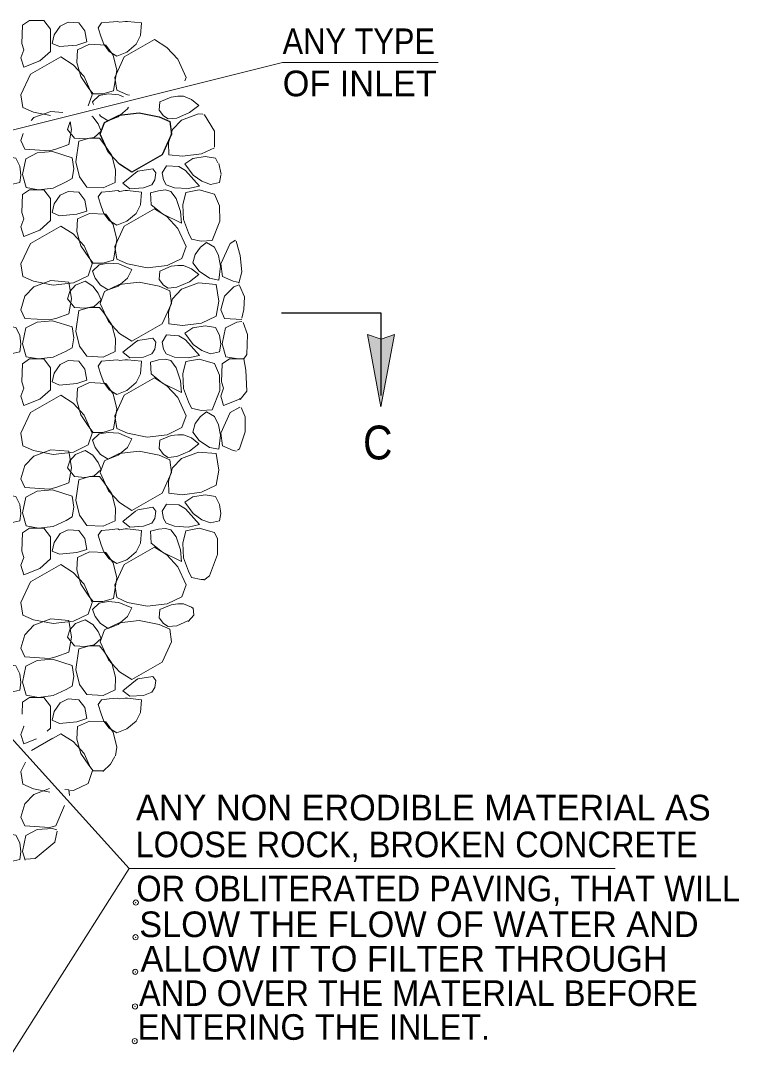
# Model space of a CAD drawing. Extents: x 455 to 827, y 69 to 339.
# Drawn here: x 562.72 to 596.36, y 126.65 to 175.73 of the extents above; entities that cross this region are included whole.
import ezdxf

# ---------------------------------------------------------------- set-up
doc = ezdxf.new("R2010")
doc.units = 0
doc.header["$LTSCALE"] = 0.48
doc.header["$PDMODE"] = 32
doc.header["$PDSIZE"] = 0.24
doc.layers.add('1', color=7, linetype='Continuous', lineweight=13)

msp = doc.modelspace()

# ---------------------------------------------------------------- hatches: boundary and pattern name
at = {"layer": '1'}
msp.add_hatch(color=256, dxfattribs=at).paths.add_polyline_path([(580.2201, 161.0488), (579.5788, 157.6692), (578.9606, 161.0452), (579.5988, 160.8342)])

# ---------------------------------------------------------------- linework, layer by layer
for p, q in [((572.0912, 168.5635), (571.9911, 169.0648)), ((563.2068, 141.5717), (564.2113, 142.1459)), ((567.7858, 136.0457), (590.5602, 136.0457))]:
    msp.add_line(p, q, dxfattribs=at)
for points in [[(562.8451, 173.5699), (562.7163, 174.0137), (562.8451, 174.3833), (562.7535, 174.6795), (562.7906, 175.5292), (563.1231, 175.7512), (563.788, 175.7512), (564.1015, 175.3437), (564.1015, 174.3091), (563.6033, 173.8661)], [(566.8554, 175.6778), (566.4857, 175.6407), (566.3381, 175.4187), (566.4668, 174.9757), (566.5972, 174.6432), (566.8554, 174.3107), (567.206, 174.0888), (567.6688, 174.2736), (568.1118, 174.6432), (568.3148, 175.0499), (568.3709, 175.6407), (567.7052, 175.7149), (567.5946, 175.7149), (567.3355, 175.6778), (567.2621, 175.7149)], [(564.5462, 175.4938), (564.269, 175.0863), (564.1766, 174.6803), (564.5281, 174.5318), (565.3407, 174.6061), (565.8027, 174.7546), (565.7102, 175.2711), (565.4331, 175.6415), (564.9348, 175.6778)], [(565.3572, 174.3842), (565.3398, 173.7927), (565.5247, 173.1277), (565.8942, 172.5733), (566.0964, 172.3142), (566.5592, 172.3142), (567.0575, 172.4619), (567.2052, 173.4231), (567.0393, 174.1251), (566.6879, 174.6052), (565.9314, 174.6424)], [(569.3906, 171.283), (569.6059, 171.1428), (570.0184, 171.1832), (570.6149, 171.4406), (571.0431, 171.7788), (570.6991, 172.0552), (570.3294, 172.2037), (570.0704, 172.2037), (569.7552, 172.1674), (569.2247, 171.9438), (569.1926, 171.5561)], [(567.1351, 168.1753), (567.1524, 168.7668), (566.9676, 169.4317), (566.598, 169.9861), (566.3958, 170.2452), (565.933, 170.2452), (565.4348, 170.0975), (565.2871, 169.1363), (565.4529, 168.4342), (565.8043, 167.9541), (566.5608, 167.917)], [(561.8352, 168.2231), (562.2387, 168.0712), (562.6594, 168.1653), (562.7163, 168.5176), (562.6636, 168.9358), (562.4747, 169.3047), (561.9821, 169.3813), (561.4128, 169.2882), (561.0309, 169.0415), (561.4244, 168.5093)], [(562.9606, 167.9343), (563.5422, 167.8279), (564.2278, 167.9104), (564.8317, 168.1926), (565.1179, 168.3526), (565.1881, 168.8105), (565.1171, 169.3252), (564.189, 169.6165), (563.4696, 169.5579), (562.9424, 169.2832), (562.7914, 168.5407)], [(569.3873, 168.2874), (569.5177, 168.0655), (569.9046, 167.9178), (570.553, 167.8807), (571.0877, 167.9921), (570.4227, 168.7304), (570.1092, 168.9152), (569.535, 168.9523), (569.3328, 168.6199)], [(568.9823, 168.2858), (568.8519, 168.0638), (568.4649, 167.9162), (567.8165, 167.8791), (567.484, 168.1389), (568.0756, 168.6191), (568.1861, 168.6933), (568.8882, 168.8038), (569.0367, 168.6182)], [(562.8451, 165.6466), (562.7163, 166.0904), (562.8451, 166.4601), (562.7535, 166.7562), (562.7906, 167.606), (563.1231, 167.8279), (563.788, 167.8279), (564.1015, 167.4203), (564.1015, 166.3858), (563.6033, 165.9427)], [(564.5462, 167.5705), (564.269, 167.1629), (564.1766, 166.7571), (564.5281, 166.6086), (565.3407, 166.6828), (565.8027, 166.8313), (565.7102, 167.3477), (565.4331, 167.7182), (564.9348, 167.7545)], [(566.8554, 167.7545), (566.4857, 167.7173), (566.3381, 167.4954), (566.4668, 167.0524), (566.5972, 166.7199), (566.8554, 166.3874), (567.206, 166.1655), (567.6688, 166.3503), (568.1118, 166.7199), (568.3148, 167.1267), (568.3709, 167.7173), (567.7052, 167.7916), (567.5946, 167.7916), (567.3355, 167.7545), (567.2621, 167.7916)], [(569.4913, 167.818), (569.7404, 167.7528), (569.9871, 167.4203), (570.1983, 166.8057), (570.2362, 166.2612), (569.3452, 166.7018), (568.8139, 167.1258), (568.7777, 167.6803), (569.1563, 167.7808)], [(570.4425, 167.7017), (570.2948, 167.1291), (570.3278, 166.4394), (570.5654, 165.8166), (570.7048, 165.5196), (571.1561, 165.4172), (571.675, 165.4502), (572.0314, 166.3552), (572.0257, 167.0763), (571.7889, 167.6225), (571.0596, 167.8262)], [(567.2035, 164.5749), (567.1136, 165.1672), (567.5567, 166.1284), (568.9773, 166.9402), (569.5523, 166.5714), (570.0696, 166.017), (570.4557, 165.1664), (570.2544, 164.6128), (569.5688, 164.2796), (568.6283, 164.169), (567.7043, 164.3538)], [(565.3572, 166.4608), (565.3398, 165.8693), (565.5247, 165.2044), (565.8942, 164.65), (566.0964, 164.3909), (566.5592, 164.3909), (567.0575, 164.5386), (567.2052, 165.4998), (567.0393, 166.2018), (566.6879, 166.682), (565.9314, 166.7191)], [(562.8071, 163.7615), (562.7172, 164.3538), (563.1602, 165.3149), (564.5808, 166.1267), (565.1559, 165.758), (565.6732, 165.2036), (566.0593, 164.353), (565.8579, 163.7994), (565.1724, 163.4661), (564.2319, 163.3556), (563.3079, 163.5403)], [(571.9704, 164.7482), (571.7831, 165.1351), (571.4127, 165.357), (571.1289, 165.1408), (570.8797, 164.801), (570.7626, 164.4025), (571.067, 164.009), (571.5447, 163.6839), (571.991, 163.6006), (572.0718, 164.2573)], [(566.8001, 164.3909), (566.3761, 164.3167), (566.0609, 164.0213), (566.1912, 163.6888), (566.4495, 163.3564), (566.8001, 163.1345), (567.2629, 163.3192), (567.7059, 163.6888), (567.9089, 164.0956), (567.2993, 164.3538)], [(569.3906, 163.3597), (569.6059, 163.2194), (570.0184, 163.2598), (570.6149, 163.5172), (571.0431, 163.8555), (570.6991, 164.1319), (570.3294, 164.2804), (570.0704, 164.2804), (569.7552, 164.2441), (569.2247, 164.0205), (569.1926, 163.6327)], [(562.9012, 161.8046), (562.7163, 162.2105), (562.9012, 162.8383), (563.3252, 163.2822), (564.1205, 163.5775), (564.9512, 163.5041), (565.0817, 162.7277), (564.9512, 162.0257), (564.3424, 161.8046), (564.0462, 161.7303)], [(565.7292, 162.2848), (566.1533, 162.359), (566.4684, 162.6543), (566.3381, 162.9868), (566.0799, 163.3192), (565.7292, 163.5412), (565.2664, 163.3564), (565.0074, 163.0602), (564.8968, 162.7277), (565.2302, 162.3218)], [(569.6859, 163.099), (569.7759, 162.5067), (569.3328, 161.5455), (567.9122, 160.7337), (567.3372, 161.1025), (566.8199, 161.6569), (566.4338, 162.5075), (566.6351, 163.0611), (567.3207, 163.3943), (568.2612, 163.5049), (569.1852, 163.3201)], [(569.6447, 161.5455), (569.6274, 162.0999), (569.8122, 162.7277), (570.2362, 163.1716), (571.0315, 163.4669), (571.8623, 163.3935), (571.9927, 162.6172), (571.8623, 161.9151), (571.1792, 161.5827), (570.2923, 161.4712)], [(567.1351, 160.2519), (567.1524, 160.8434), (566.9676, 161.5084), (566.598, 162.0628), (566.3958, 162.3218), (565.933, 162.3218), (565.4348, 162.1742), (565.2871, 161.213), (565.4529, 160.511), (565.8043, 160.0308), (566.5608, 159.9937)], [(562.9606, 160.011), (563.5422, 159.9046), (564.2278, 159.9871), (564.8317, 160.2692), (565.1179, 160.4292), (565.1881, 160.8872), (565.1171, 161.402), (564.189, 161.6932), (563.4696, 161.6346), (562.9424, 161.3599), (562.7914, 160.6174)], [(561.8352, 160.2997), (562.2387, 160.148), (562.6594, 160.242), (562.7163, 160.5942), (562.6636, 161.0126), (562.4747, 161.3813), (561.9821, 161.4581), (561.4128, 161.3648), (561.0309, 161.1182), (561.4244, 160.586)], [(569.3873, 160.3641), (569.5177, 160.1422), (569.9046, 159.9945), (570.553, 159.9574), (571.0877, 160.0687), (570.4227, 160.8072), (570.1092, 160.9919), (569.535, 161.0291), (569.3328, 160.6966)], [(571.1933, 160.2997), (571.5967, 160.148), (572.0174, 160.242), (572.0743, 160.5942), (572.0215, 161.0126), (571.8326, 161.3813), (571.3401, 161.4581), (570.7708, 161.3648), (570.3888, 161.1182), (570.7824, 160.586)], [(580.2201, 161.0488), (579.5788, 157.6692), (578.9606, 161.0452), (579.5988, 160.8342)], [(568.9823, 160.3625), (568.8519, 160.1405), (568.4649, 159.9928), (567.8165, 159.9557), (567.484, 160.2156), (568.0756, 160.6958), (568.1861, 160.77), (568.8882, 160.8806), (569.0367, 160.6949)], [(562.8451, 157.7233), (562.7163, 158.1672), (562.8451, 158.5367), (562.7535, 158.8329), (562.7906, 159.6827), (563.1231, 159.9046), (563.788, 159.9046), (564.1015, 159.497), (564.1015, 158.4625), (563.6033, 158.0195)], [(564.5462, 159.6472), (564.269, 159.2397), (564.1766, 158.8337), (564.5281, 158.6852), (565.3407, 158.7595), (565.8027, 158.908), (565.7102, 159.4244), (565.4331, 159.7948), (564.9348, 159.8312)], [(566.8554, 159.8312), (566.4857, 159.794), (566.3381, 159.5721), (566.4668, 159.1291), (566.5972, 158.7966), (566.8554, 158.4642), (567.206, 158.2422), (567.6688, 158.427), (568.1118, 158.7966), (568.3148, 159.2033), (568.3709, 159.794), (567.7052, 159.8682), (567.5946, 159.8682), (567.3355, 159.8312), (567.2621, 159.8682)], [(569.4913, 159.8947), (569.7404, 159.8295), (569.9871, 159.497), (570.1983, 158.8824), (570.2362, 158.3379), (569.3452, 158.7785), (568.8139, 159.2025), (568.7777, 159.7569), (569.1563, 159.8576)], [(570.4425, 159.7783), (570.2948, 159.2058), (570.3278, 158.5161), (570.5654, 157.8932), (570.7048, 157.5962), (571.1561, 157.4939), (571.675, 157.5269), (572.0314, 158.432), (572.0257, 159.153), (571.7889, 159.6992), (571.0596, 159.9029)], [(565.3572, 158.5376), (565.3398, 157.946), (565.5247, 157.2811), (565.8942, 156.7267), (566.0964, 156.4677), (566.5592, 156.4677), (567.0575, 156.6153), (567.2052, 157.5764), (567.0393, 158.2785), (566.6879, 158.7587), (565.9314, 158.7957)], [(567.2035, 156.6516), (567.1136, 157.244), (567.5567, 158.2051), (568.9773, 159.0169), (569.5523, 158.6481), (570.0696, 158.0938), (570.4557, 157.2432), (570.2544, 156.6896), (569.5688, 156.3562), (568.6283, 156.2457), (567.7043, 156.4305)], [(562.8071, 155.8382), (562.7172, 156.4305), (563.1602, 157.3917), (564.5808, 158.2034), (565.1559, 157.8347), (565.6732, 157.2802), (566.0593, 156.4297), (565.8579, 155.8761), (565.1724, 155.5428), (564.2319, 155.4322), (563.3079, 155.6171)], [(571.9704, 156.8248), (571.7831, 157.2117), (571.4127, 157.4338), (571.1289, 157.2176), (570.8797, 156.8777), (570.7626, 156.4792), (571.067, 156.0857), (571.5447, 155.7606), (571.991, 155.6772), (572.0718, 156.334)], [(566.8001, 156.4677), (566.3761, 156.3934), (566.0609, 156.098), (566.1912, 155.7656), (566.4495, 155.4331), (566.8001, 155.2112), (567.2629, 155.396), (567.7059, 155.7656), (567.9089, 156.1722), (567.2993, 156.4305)], [(569.3906, 155.4364), (569.6059, 155.2962), (570.0184, 155.3366), (570.6149, 155.594), (571.0431, 155.9322), (570.6991, 156.2086), (570.3294, 156.3571), (570.0704, 156.3571), (569.7552, 156.3208), (569.2247, 156.0973), (569.1926, 155.7095)], [(562.9012, 153.8812), (562.7163, 154.2872), (562.9012, 154.915), (563.3252, 155.3588), (564.1205, 155.6542), (564.9512, 155.5807), (565.0817, 154.8044), (564.9512, 154.1023), (564.3424, 153.8812), (564.0462, 153.807)], [(565.7292, 154.3614), (566.1533, 154.4357), (566.4684, 154.731), (566.3381, 155.0635), (566.0799, 155.396), (565.7292, 155.6179), (565.2664, 155.4331), (565.0074, 155.1369), (564.8968, 154.8044), (565.2302, 154.3985)], [(569.6859, 155.1757), (569.7759, 154.5833), (569.3328, 153.6223), (567.9122, 152.8104), (567.3372, 153.1792), (566.8199, 153.7336), (566.4338, 154.5842), (566.6351, 155.1377), (567.3207, 155.471), (568.2612, 155.5816), (569.1852, 155.3967)], [(569.6447, 153.6223), (569.6274, 154.1766), (569.8122, 154.8044), (570.2362, 155.2482), (571.0315, 155.5437), (571.8623, 155.4702), (571.9927, 154.6939), (571.8623, 153.9918), (571.1792, 153.6593), (570.2923, 153.548)], [(567.1351, 152.3286), (567.1524, 152.9202), (566.9676, 153.5851), (566.598, 154.1395), (566.3958, 154.3985), (565.933, 154.3985), (565.4348, 154.2508), (565.2871, 153.2897), (565.4529, 152.5877), (565.8043, 152.1075), (566.5608, 152.0704)], [(562.9606, 152.0877), (563.5422, 151.9812), (564.2278, 152.0637), (564.8317, 152.3459), (565.1179, 152.506), (565.1881, 152.9638), (565.1171, 153.4787), (564.189, 153.7699), (563.4696, 153.7113), (562.9424, 153.4366), (562.7914, 152.6941)], [(561.8352, 152.3765), (562.2387, 152.2247), (562.6594, 152.3187), (562.7163, 152.671), (562.6636, 153.0892), (562.4747, 153.458), (561.9821, 153.5348), (561.4128, 153.4415), (561.0309, 153.1948), (561.4244, 152.6627)], [(571.1933, 152.3765), (571.5967, 152.2247), (572.0174, 152.3187), (572.0743, 152.671), (572.0215, 153.0892), (571.8326, 153.458), (571.3401, 153.5348), (570.7708, 153.4415), (570.3888, 153.1948), (570.7824, 152.6627)], [(568.9823, 152.4392), (568.8519, 152.2173), (568.4649, 152.0696), (567.8165, 152.0324), (567.484, 152.2923), (568.0756, 152.7725), (568.1861, 152.8467), (568.8882, 152.9572), (569.0367, 152.7717)], [(569.3873, 152.4408), (569.5177, 152.2189), (569.9046, 152.0712), (570.553, 152.0341), (571.0877, 152.1455), (570.4227, 152.8838), (570.1092, 153.0687), (569.535, 153.1058), (569.3328, 152.7732)], [(562.8451, 149.8), (562.7163, 150.2438), (562.8451, 150.6134), (562.7535, 150.9096), (562.7906, 151.7593), (563.1231, 151.9812), (563.788, 151.9812), (564.1015, 151.5737), (564.1015, 150.5392), (563.6033, 150.0962)], [(564.5462, 151.7239), (564.269, 151.3163), (564.1766, 150.9104), (564.5281, 150.7619), (565.3407, 150.8362), (565.8027, 150.9847), (565.7102, 151.5012), (565.4331, 151.8716), (564.9348, 151.9078)], [(566.8554, 151.9078), (566.4857, 151.8707), (566.3381, 151.6488), (566.4668, 151.2057), (566.5972, 150.8733), (566.8554, 150.5408), (567.206, 150.3189), (567.6688, 150.5037), (568.1118, 150.8733), (568.3148, 151.28), (568.3709, 151.8707), (567.7052, 151.945), (567.5946, 151.945), (567.3355, 151.9078), (567.2621, 151.945)], [(569.4913, 151.9714), (569.7404, 151.9062), (569.9871, 151.5737), (570.1983, 150.9591), (570.2362, 150.4146), (569.3452, 150.8552), (568.8139, 151.2792), (568.7777, 151.8336), (569.1563, 151.9342)], [(565.3572, 150.6142), (565.3398, 150.0228), (565.5247, 149.3577), (565.8942, 148.8034), (566.0964, 148.5443), (566.5592, 148.5443), (567.0575, 148.692), (567.2052, 149.6532), (567.0393, 150.3552), (566.6879, 150.8353), (565.9314, 150.8725)], [(567.2035, 148.7283), (567.1136, 149.3207), (567.5567, 150.2817), (568.9773, 151.0936), (569.5523, 150.7248), (570.0696, 150.1704), (570.4557, 149.3198), (570.2544, 148.7662), (569.5688, 148.433), (568.6283, 148.3224), (567.7043, 148.5072)], [(562.8071, 147.9148), (562.7172, 148.5072), (563.1602, 149.4683), (564.5808, 150.2802), (565.1559, 149.9113), (565.6732, 149.357), (566.0593, 148.5064), (565.8579, 147.9528), (565.1724, 147.6195), (564.2319, 147.509), (563.3079, 147.6937)], [(566.8001, 148.5443), (566.3761, 148.4701), (566.0609, 148.1747), (566.1912, 147.8423), (566.4495, 147.5097), (566.8001, 147.2878), (567.2629, 147.4727), (567.7059, 147.8423), (567.9089, 148.249), (567.2993, 148.5072)], [(562.9012, 145.958), (562.7163, 146.3638), (562.9012, 146.9917), (563.3252, 147.4355), (564.1205, 147.7309), (564.9512, 147.6575), (565.0817, 146.8812), (564.9512, 146.1791), (564.3424, 145.958), (564.0462, 145.8837)], [(565.7292, 146.4381), (566.1533, 146.5123), (566.4684, 146.8077), (566.3381, 147.1402), (566.0799, 147.4727), (565.7292, 147.6946), (565.2664, 147.5097), (565.0074, 147.2136), (564.8968, 146.8812), (565.2302, 146.4752)], [(569.6859, 147.2524), (569.7759, 146.66), (569.3328, 145.6989), (567.9122, 144.8871), (567.3372, 145.2559), (566.8199, 145.8102), (566.4338, 146.6608), (566.6351, 147.2144), (567.3207, 147.5478), (568.2612, 147.6582), (569.1852, 147.4735)], [(567.1351, 144.4053), (567.1524, 144.9968), (566.9676, 145.6617), (566.598, 146.2162), (566.3958, 146.4752), (565.933, 146.4752), (565.4348, 146.3276), (565.2871, 145.3664), (565.4529, 144.6643), (565.8043, 144.1842), (566.5608, 144.1471)], [(562.9606, 144.1644), (563.5422, 144.058), (564.2278, 144.1405), (564.8317, 144.4227), (565.1179, 144.5827), (565.1881, 145.0406), (565.1171, 145.5553), (564.189, 145.8466), (563.4696, 145.788), (562.9424, 145.5132), (562.7914, 144.7707)], [(561.8352, 144.4532), (562.2387, 144.3013), (562.6594, 144.3954), (562.7163, 144.7477), (562.6636, 145.166), (562.4747, 145.5348), (561.9821, 145.6115), (561.4128, 145.5182), (561.0309, 145.2716), (561.4244, 144.7394)], [(568.9823, 144.5158), (568.8519, 144.2939), (568.4649, 144.1463), (567.8165, 144.1092), (567.484, 144.369), (568.0756, 144.8492), (568.1861, 144.9234), (568.8882, 145.034), (569.0367, 144.8483)], [(564.5462, 143.8006), (564.269, 143.393), (564.1766, 142.9872), (564.5281, 142.8387), (565.3407, 142.9129), (565.8027, 143.0614), (565.7102, 143.5778), (565.4331, 143.9483), (564.9348, 143.9846)], [(566.8554, 143.9846), (566.4857, 143.9474), (566.3381, 143.7255), (566.4668, 143.2825), (566.5972, 142.95), (566.8554, 142.6175), (567.206, 142.3956), (567.6688, 142.5804), (568.1118, 142.95), (568.3148, 143.3568), (568.3709, 143.9474), (567.7052, 144.0217), (567.5946, 144.0217), (567.3355, 143.9846), (567.2621, 144.0217)], [(561.8352, 136.5298), (562.2387, 136.3781), (562.6594, 136.4721), (562.7163, 136.8244), (562.6636, 137.2427), (562.4747, 137.6114), (561.9821, 137.6882), (561.4128, 137.5949), (561.0309, 137.3483), (561.4244, 136.8162)]]:
    msp.add_lwpolyline(points, close=True, dxfattribs=at)
for points in [[(567.2035, 172.4982), (567.1136, 173.0906), (567.5567, 174.0517), (568.9773, 174.8635), (569.5523, 174.4947), (570.0696, 173.9403), (570.4557, 173.0897), (570.3975, 172.9299)], [(545.6298, 166.4477), (574.9708, 173.7868), (582.2624, 173.7868)], [(562.8071, 171.6848), (562.7172, 172.2771), (563.1602, 173.2382), (564.5808, 174.0501), (565.1559, 173.6813), (565.6732, 173.1268), (566.0593, 172.2763), (565.8723, 171.7624)], [(566.8001, 172.3142), (566.3761, 172.24), (566.0609, 171.9447), (566.1084, 171.8233)], [(567.5142, 172.1861), (567.2993, 172.2771), (566.8001, 172.3142)], [(567.7961, 172.2587), (567.7043, 172.2771), (567.2035, 172.4982)], [(564.1001, 171.3052), (563.3079, 171.4637), (562.8071, 171.6848)], [(563.1982, 171.0725), (563.3252, 171.2054), (564.1205, 171.5008), (564.6699, 171.4522)], [(566.3898, 171.3565), (566.4495, 171.2797), (566.8001, 171.0577), (567.2629, 171.2426), (567.7059, 171.6122), (567.7484, 171.6973)], [(571.7819, 169.7993), (571.1792, 169.5059), (570.2923, 169.3946), (569.6447, 169.4688), (569.6274, 170.0232), (569.8122, 170.6511), (570.2362, 171.0949), (571.0315, 171.3902), (571.2392, 171.3718)], [(571.7908, 169.8334), (571.7908, 170.5687), (571.3233, 171.3372), (571.2898, 171.3372)], [(565.0208, 171.0129), (565.0817, 170.6511), (564.9512, 169.949), (564.3424, 169.7278), (564.0462, 169.6536), (562.9012, 169.7278)], [(565.0365, 171.017), (565.0074, 170.9835), (564.8968, 170.6511), (565.2302, 170.2452), (565.7292, 170.208)], [(565.7292, 170.208), (566.1533, 170.2823), (566.4684, 170.5776), (566.3381, 170.9101), (566.0799, 171.2426), (566.039, 171.2685)], [(562.9012, 169.7278), (562.7163, 170.1337), (562.8121, 170.4587)], [(571.9451, 169.085), (571.8326, 169.3047), (571.3401, 169.3813), (570.7708, 169.2882), (570.3888, 169.0415), (570.7824, 168.5093), (571.1933, 168.2231), (571.5967, 168.0712), (572.0174, 168.1653), (572.0743, 168.5176), (572.0738, 168.5217)], [(572.9329, 163.487), (572.6658, 163.5403), (572.1651, 163.7615), (572.0752, 164.3538), (572.5182, 165.3149), (572.7731, 165.4607)], [(572.7927, 165.422), (572.993, 164.7537), (573.0598, 163.9851), (572.9262, 163.4502)], [(573.0629, 161.7524), (572.2592, 161.8046), (572.0743, 162.2105), (572.2592, 162.8383), (572.6832, 163.2822), (572.941, 163.3779)], [(572.9596, 163.3501), (573.1934, 162.8154), (573.16, 162.2138), (573.0598, 161.8128)], [(573.0702, 161.6544), (572.8276, 161.6346), (572.3004, 161.3599), (572.1494, 160.6174), (572.3185, 160.011), (572.9002, 159.9046), (573.1305, 159.9323)], [(573.1266, 161.6122), (573.3269, 161.0442), (573.2936, 160.1084), (573.16, 159.9079), (573.2602, 159.3732), (573.2936, 158.404), (572.993, 158.0031)], [(572.9942, 158.0489), (572.9612, 158.0195), (572.203, 157.7233), (572.0743, 158.1672), (572.203, 158.5367), (572.1114, 158.8329), (572.1486, 159.6827), (572.4811, 159.9046), (573.1286, 159.9046)], [(572.8157, 155.5871), (572.6658, 155.6171), (572.1651, 155.8382), (572.0752, 156.4305), (572.5182, 157.3917), (572.9652, 157.6471)], [(573.0264, 157.6355), (573.2268, 157.201), (573.2268, 156.4992), (572.9596, 155.6971), (572.8594, 155.6302)], [(571.9059, 151.5058), (571.7889, 151.7758), (571.0596, 151.9797), (570.4425, 151.8551), (570.2948, 151.2825), (570.3278, 150.5928), (570.5654, 149.9699), (570.7048, 149.6729), (571.1561, 149.5707), (571.2908, 149.5793)], [(571.9243, 151.5197), (571.9243, 150.751), (571.5571, 149.7486), (571.2898, 149.548)], [(570.7687, 148.2293), (570.6991, 148.2852), (570.3294, 148.4338), (570.0704, 148.4338), (569.7552, 148.3975), (569.2247, 148.1739), (569.1926, 147.7862), (569.3906, 147.5131), (569.6059, 147.3728), (570.0184, 147.4133), (570.5402, 147.6385)], [(570.789, 148.2446), (570.8223, 147.9105), (570.5553, 147.6097)], [(558.7597, 146.0206), (567.7858, 136.0457), (560.6782, 124.8659)], [(562.7656, 143.2632), (562.7906, 143.8361), (563.1231, 144.058), (563.788, 144.058), (564.1015, 143.6504), (564.1015, 142.6159), (563.948, 142.4795)], [(567.1427, 141.3238), (567.2052, 141.7298), (567.0393, 142.4319), (566.6879, 142.9121), (565.9314, 142.9492), (565.3572, 142.691), (565.3398, 142.0994), (565.5247, 141.4345), (565.8942, 140.8801), (566.0964, 140.621), (566.5592, 140.621), (566.5963, 140.6322)], [(563.4397, 142.1091), (562.8451, 141.8767), (562.7163, 142.3205), (562.8451, 142.6902), (562.8399, 142.7067)], [(564.2223, 142.152), (564.5808, 142.3568), (565.1559, 141.9881), (565.6732, 141.4337), (565.9928, 140.7294)], [(564.0633, 139.6194), (563.3079, 139.7705), (562.8071, 139.9916), (562.7172, 140.5839), (562.9232, 141.0308)], [(567.1155, 141.2935), (566.9152, 140.9259), (566.5478, 140.5917)], [(566.0752, 140.6271), (565.8579, 140.0295), (565.1724, 139.6962), (565.0108, 139.6772)], [(564.7557, 138.9905), (564.3424, 138.0347), (564.0462, 137.9604), (562.9012, 138.0347), (562.7163, 138.4406), (562.9012, 139.0684), (563.3252, 139.5122), (564.0589, 139.7848)], [(564.7771, 139.7496), (564.9512, 139.7342), (564.9975, 139.459)], [(564.4037, 137.8559), (564.189, 137.9232), (563.4696, 137.8647), (562.9424, 137.59), (562.7914, 136.8475), (562.9061, 136.4361)], [(564.4105, 137.7845), (564.3103, 137.2833), (563.3753, 136.5147), (562.9412, 136.4812)]]:
    msp.add_lwpolyline(points, dxfattribs=at)
at = {"layer": '1', "lineweight": 25}
msp.add_lwpolyline([(569.6859, 171.0223), (569.7759, 170.4299), (569.3328, 169.4688), (567.9122, 168.657), (567.3372, 169.0258), (566.8199, 169.5802), (566.4338, 170.4307), (566.6351, 170.9843), (567.3207, 171.3177), (568.2612, 171.4282), (569.1852, 171.2434)], close=True, dxfattribs=at)
msp.add_lwpolyline([(579.5989, 158.1996), (579.5989, 162.0523), (574.9294, 162.0523)], dxfattribs=at)
at = {"layer": '1'}
for p in [(568.0975, 134.4487), (568.085, 132.8266), (568.0726, 131.2045), (568.0601, 129.5824), (568.0476, 127.9603)]:
    msp.add_point(p, dxfattribs=at)

# ---------------------------------------------------------------- texts
for s, height, width, p in [('ANY TYPE', 1.2, 0.9, (574.9747, 174.1812)), ('C', 1.584, 0.9, (578.7459, 155.2012)), ('LOOSE ROCK, BROKEN CONCRETE', 1.2, 0.95, (568.0838, 136.5718)), ('OR OBLITERATED PAVING, THAT WILL', 1.2, 0.95, (568.1222, 134.5031)), ('AND OVER THE MATERIAL BEFORE ', 1.2, 0.95, (568.2468, 129.6069)), ('ENTERING THE INLET.', 1.2, 0.95, (568.1832, 128.0209))]:
    msp.add_text(s, height=height, dxfattribs=dict(at, width=width)).set_placement(p)
for s, p in [('OF INLET', (574.9812, 172.2068)), ('ANY NON ERODIBLE MATERIAL AS', (568.1075, 138.2962)), ('SLOW THE FLOW OF WATER AND', (568.2594, 132.8312)), ('ALLOW IT TO FILTER THROUGH ', (568.3189, 131.2177))]:
    msp.add_text(s, height=1.2, dxfattribs=at).set_placement(p)

doc.saveas('drawing.dxf')
